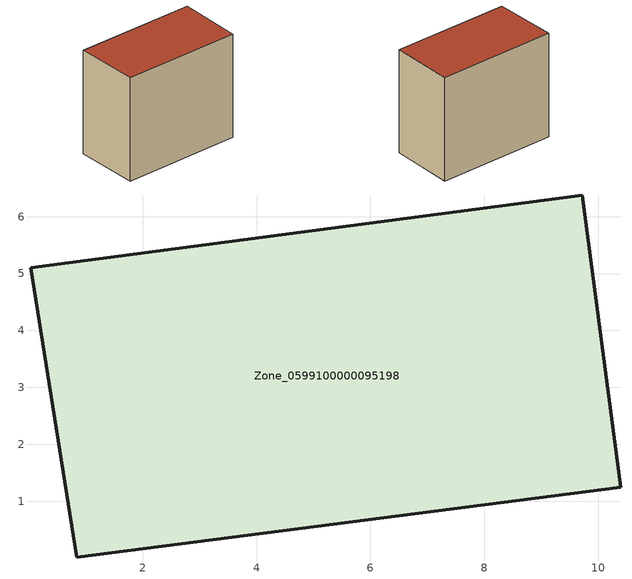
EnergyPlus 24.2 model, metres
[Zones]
Zone_0599100000095198
 floor ground (C_G): 9.72,6.38 10.4,1.25 0.84,0.02 0.03,5.1 z0
 wall outside (C_F): 9.72,6.38 0.03,5.1 0.84,0.02 10.4,1.25 9.72,6.38 z0:8.69
 roof outside (C_R): 10.4,1.25 9.72,6.38 0.03,5.1 0.84,0.02 z8.69
[BUILDING]
Pand.0599100000095198: North Axis=0; Terrain=City; Loads Convergence Tolerance Value=0.04; Temperature Convergence Tolerance Value=0.4; Solar Distribution=FullExterior; Maximum Number of Warmup Days=25; Minimum Number of Warmup Days=1
[Site:Location]
Rotterdam.The.Hague.AP_ZH_NLD Design_Conditions: Latitude=51.96; Longitude=4.45; Time Zone=1; Elevation=-4.5
[SITE:GROUNDTEMPERATURE:BUILDINGSURFACE]
18, 18, 18, 18, 18, 18, 18, 18, 18, 18, 18, 18
[MATERIAL] Thermal Absorptance=0.9; Solar Absorptance=0.7; Visible Absorptance=0.7
Name | Roughness | Thickness | Conductivity | Density | Specific Heat
G.TC.1992-2005 | MediumSmooth | 0.15 | 0.06 | 540 | 1210
F.TC.1992-2005 | Rough | 0.3 | 0.12 | 1920 | 840
R.TC.1992-2005 | MediumRough | 0.2 | 0.08 | 1500 | 1000
[CONSTRUCTION]
C_G: G.TC.1992-2005
C_F: F.TC.1992-2005
C_R: R.TC.1992-2005
[ZONE]
Zone_0599100000095198: Type=1; Multiplier=1; Ceiling Height=Autocalculate; Volume=Autocalculate; Floor Area=autocalculate; Part of Total Floor Area=Yes
[ZONEINFILTRATION:DESIGNFLOWRATE]
Infil_Zone_0599100000095198: Zone or ZoneList or Space or SpaceList=Zone_0599100000095198; Schedule=AlwaysOn; Design Flow Rate Calculation Method=Flow/Area; Flow Rate per Floor Area=0.0015; Constant Term Coefficient=1; Temperature Term Coefficient=0; Velocity Term Coefficient=0; Velocity Squared Term Coefficient=0
[HVACTEMPLATE:ZONE:IDEALLOADSAIRSYSTEM]
Zone_0599100000095198: Maximum Heating Supply Air Temperature=50; Minimum Cooling Supply Air Temperature=13; Maximum Heating Supply Air Humidity Ratio=0.0156; Minimum Cooling Supply Air Humidity Ratio=0.0077; Heating Limit=NoLimit; Cooling Limit=NoLimit; Dehumidification Control Type=ConstantSensibleHeatRatio; Cooling Sensible Heat Ratio=0.7; Dehumidification Setpoint=60; Humidification Control Type=None; Humidification Setpoint=30; Outdoor Air Method=None; Outdoor Air Flow Rate per Person=0.00944; Outdoor Air Flow Rate per Zone Floor Area=0; Outdoor Air Flow Rate per Zone=0; Demand Controlled Ventilation Type=None; Outdoor Air Economizer Type=NoEconomizer; Heat Recovery Type=None; Sensible Heat Recovery Effectiveness=0.7; Latent Heat Recovery Effectiveness=0.65
[ZONECONTROL:THERMOSTAT]
ThermostatControl_Zone_0599100000095198: Zone or ZoneList=Zone_0599100000095198; Control Type Schedule=DualSetpointControlType; Control 1=Thermostat_Zone_0599100000095198; Temperature Difference Between Cutout And Setpoint=0
[THERMOSTATSETPOINT:DUALSETPOINT]
Thermostat_Zone_0599100000095198: Heating Setpoint Temperature Schedule=HeatingSetpoint_Zone_0599100000095198; Cooling Setpoint Temperature Schedule=CoolingSetpoint_Zone_0599100000095198
[SCHEDULE:COMPACT]
HeatingSetpoint_Zone_0599100000095198: Through: 12/31, For: AllDays, Until: 24:00, 21
CoolingSetpoint_Zone_0599100000095198: Through: 12/31, For: AllDays, Until: 24:00, 24
DualSetpointControlType: Through: 12/31, For: AllDays, Until: 24:00, 4
AlwaysOn: Through: 12/31, For: AllDays, Until: 24:00, 1
